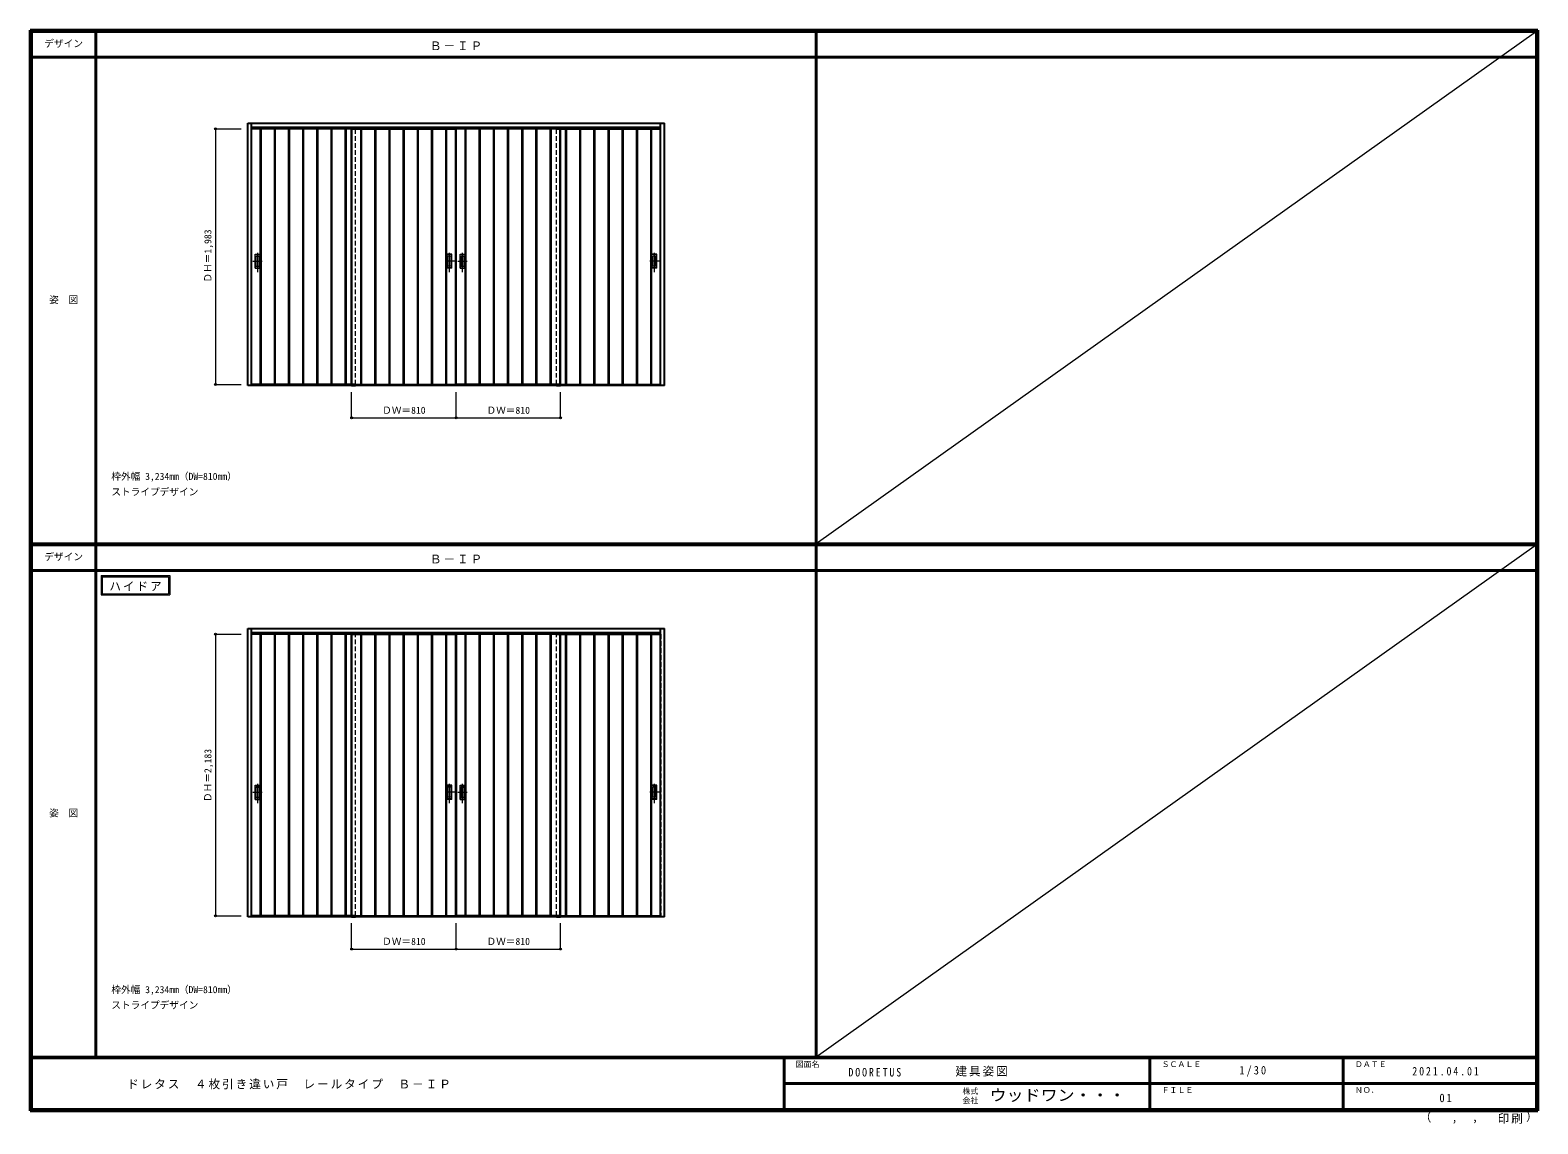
# Model space of a CAD drawing. Units: millimetres, scale not verified. Extents: x -6000 to 5700, y -4307 to 4175.
import ezdxf
from ezdxf.enums import TextEntityAlignment as Align

# ---------------------------------------------------------------- set-up
doc = ezdxf.new("R2010")
doc.units = ezdxf.units.MM
doc.header["$LTSCALE"] = 30
doc.header["$PDMODE"] = 32
doc.header["$PDSIZE"] = 15
doc.linetypes.add('CHAIN1', pattern=[8, 5, -1, 1, -1])
doc.linetypes.add('DASHED1', pattern=[1.8, 1.2, -0.6])
for name, color, linetype, lineweight in [('0-2_扉', 3, 'Continuous', 25), ('0-4_枠', 3, 'Continuous', 25), ('0-6_引手', 7, 'Continuous', 18), ('0-A_文字', 7, 'Continuous', 18), ('0-B_寸法', 7, 'Continuous', 9), ('F-1_枠', 6, 'Continuous', 40), ('F-A_文字', 7, 'Continuous', 18)]:
    doc.layers.add(name, color=color, linetype=linetype, lineweight=lineweight)
doc.styles.add('ＭＳ ゴシック', font='')
doc.styles.get('ＭＳ ゴシック').set_extended_font_data('MS Gothic')

msp = doc.modelspace()

# ---------------------------------------------------------------- linework, layer by layer
at = {"layer": '0-2_扉', "color": 4, "linetype": 'DASHED1', "lineweight": 9}
for p, q in [((-4285, 1426), (-4285, 3409)), ((-4282, 3409), (-4285, 3409)), ((-3475, 1426), (-3475, 3408.5)), ((-1915, 1426), (-1915, 3408.5)), ((-1108, 3409), (-1105, 3409)), ((-1105, 1426), (-1105, 3409)), ((-4282, 1426), (-4285, 1426)), ((-1108, 1426), (-1105, 1426)), ((-2695, -510.25), (-2695, -514.25)), ((-2695, -510.25), (-2695, -514.25))]:
    msp.add_line(p, q, dxfattribs=at)
at = {"layer": '0-2_扉'}
for p, q in [((-3475, 3409), (-4282, 3409)), ((-4212, 1426), (-4212, 3409)), ((-4208, 1426), (-4208, 3409)), ((-4102, 1426), (-4102, 3409)), ((-4098, 1426), (-4098, 3409)), ((-3992, 1426), (-3992, 3409)), ((-3988, 1426), (-3988, 3409)), ((-3882, 1426), (-3882, 3409)), ((-3878, 1426), (-3878, 3409)), ((-3772, 1426), (-3772, 3409)), ((-3768, 1426), (-3768, 3409)), ((-3662, 1426), (-3662, 3409)), ((-3658, 1426), (-3658, 3409)), ((-3552, 1426), (-3552, 3409)), ((-3548, 1426), (-3548, 3409)), ((-3505, 3409), (-2695, 3409)), ((-3505, 1426), (-3505, 3408.5)), ((-3503, 1426), (-3503, 3408.5)), ((-3432, 1426), (-3432, 3409)), ((-3428, 1426), (-3428, 3409)), ((-3322, 1426), (-3322, 3409)), ((-3318, 1426), (-3318, 3409)), ((-3212, 1426), (-3212, 3409)), ((-3208, 1426), (-3208, 3409)), ((-3102, 1426), (-3102, 3409)), ((-3098, 1426), (-3098, 3409)), ((-2992, 1426), (-2992, 3409)), ((-2988, 1426), (-2988, 3409)), ((-2882, 1426), (-2882, 3409)), ((-2878, 1426), (-2878, 3409)), ((-2772, 1426), (-2772, 3409)), ((-2768, 1426), (-2768, 3409)), ((-2697, 1426), (-2697, 3409)), ((-1885, 3409), (-2695, 3409)), ((-2693, 1426), (-2693, 3409)), ((-2622, 1426), (-2622, 3409)), ((-2618, 1426), (-2618, 3409)), ((-2512, 1426), (-2512, 3409)), ((-2508, 1426), (-2508, 3409)), ((-2402, 1426), (-2402, 3409)), ((-2398, 1426), (-2398, 3409)), ((-2292, 1426), (-2292, 3409)), ((-2288, 1426), (-2288, 3409)), ((-2182, 1426), (-2182, 3409)), ((-2178, 1426), (-2178, 3409)), ((-2072, 1426), (-2072, 3409)), ((-2068, 1426), (-2068, 3409)), ((-1962, 1426), (-1962, 3409)), ((-1958, 1426), (-1958, 3409)), ((-1915, 3409), (-1108, 3409)), ((-1887, 1426), (-1887, 3408.5)), ((-1885, 1426), (-1885, 3408.5)), ((-1842, 1426), (-1842, 3409)), ((-1838, 1426), (-1838, 3409)), ((-1732, 1426), (-1732, 3409)), ((-1728, 1426), (-1728, 3409)), ((-1622, 1426), (-1622, 3409)), ((-1618, 1426), (-1618, 3409)), ((-1512, 1426), (-1512, 3409)), ((-1508, 1426), (-1508, 3409)), ((-1402, 1426), (-1402, 3409)), ((-1398, 1426), (-1398, 3409)), ((-1292, 1426), (-1292, 3409)), ((-1288, 1426), (-1288, 3409)), ((-1182, 1426), (-1182, 3409)), ((-1178, 1426), (-1178, 3409)), ((-3475, 1426), (-4282, 1426)), ((-3505, 1418), (-3475, 1418)), ((-1885, 1426), (-2695, 1426)), ((-1915, 1426), (-1108, 1426)), ((-1915, 1418), (-1885, 1418)), ((-3475, -510.25), (-4282, -510.25)), ((-4212, -2693.25), (-4212, -510.25)), ((-4208, -2693.25), (-4208, -510.25)), ((-4102, -2693.25), (-4102, -510.25)), ((-4098, -2693.25), (-4098, -510.25)), ((-3992, -2693.25), (-3992, -510.25)), ((-3988, -2693.25), (-3988, -510.25)), ((-3882, -2693.25), (-3882, -510.25)), ((-3878, -2693.25), (-3878, -510.25)), ((-3772, -2693.25), (-3772, -510.25)), ((-3768, -2693.25), (-3768, -510.25)), ((-3662, -2693.25), (-3662, -510.25)), ((-3658, -2693.25), (-3658, -510.25)), ((-3552, -2693.25), (-3552, -510.25)), ((-3548, -2693.25), (-3548, -510.25)), ((-3505, -510.25), (-2695, -510.25)), ((-3505, -2693.25), (-3505, -510.25)), ((-3503, -2693.25), (-3503, -510.25)), ((-3432, -2693.25), (-3432, -510.25)), ((-3428, -2693.25), (-3428, -510.25)), ((-3322, -2693.25), (-3322, -510.25)), ((-3318, -2693.25), (-3318, -510.25)), ((-3212, -2693.25), (-3212, -510.25)), ((-3208, -2693.25), (-3208, -510.25)), ((-3102, -2693.25), (-3102, -510.25)), ((-3098, -2693.25), (-3098, -510.25)), ((-2992, -2693.25), (-2992, -510.25)), ((-2988, -2693.25), (-2988, -510.25)), ((-2882, -2693.25), (-2882, -510.25)), ((-2878, -2693.25), (-2878, -510.25)), ((-2772, -2693.25), (-2772, -510.25)), ((-2768, -2693.25), (-2768, -510.25)), ((-2697, -2693.25), (-2697, -510.25)), ((-2695, -510.25), (-2695, -2693.25)), ((-1885, -510.25), (-2695, -510.25)), ((-2695, -510.25), (-2695, -2693.25)), ((-2693, -2693.25), (-2693, -510.25)), ((-2622, -2693.25), (-2622, -510.25)), ((-2618, -2693.25), (-2618, -510.25)), ((-2512, -2693.25), (-2512, -510.25)), ((-2508, -2693.25), (-2508, -510.25)), ((-2402, -2693.25), (-2402, -510.25)), ((-2398, -2693.25), (-2398, -510.25)), ((-2292, -2693.25), (-2292, -510.25)), ((-2288, -2693.25), (-2288, -510.25)), ((-2182, -2693.25), (-2182, -510.25)), ((-2178, -2693.25), (-2178, -510.25)), ((-2072, -2693.25), (-2072, -510.25)), ((-2068, -2693.25), (-2068, -510.25)), ((-1962, -2693.25), (-1962, -510.25)), ((-1958, -2693.25), (-1958, -510.25)), ((-1915, -510.25), (-1108, -510.25)), ((-1887, -2693.25), (-1887, -510.25)), ((-1885, -2693.25), (-1885, -510.25)), ((-1842, -2693.25), (-1842, -510.25)), ((-1838, -2693.25), (-1838, -510.25)), ((-1732, -2693.25), (-1732, -510.25)), ((-1728, -2693.25), (-1728, -510.25)), ((-1622, -2693.25), (-1622, -510.25)), ((-1618, -2693.25), (-1618, -510.25)), ((-1512, -2693.25), (-1512, -510.25)), ((-1508, -2693.25), (-1508, -510.25)), ((-1402, -2693.25), (-1402, -510.25)), ((-1398, -2693.25), (-1398, -510.25)), ((-1292, -2693.25), (-1292, -510.25)), ((-1288, -2693.25), (-1288, -510.25)), ((-1182, -2693.25), (-1182, -510.25)), ((-1178, -2693.25), (-1178, -510.25)), ((-3475, -2693.25), (-4282, -2693.25)), ((-3505, -2693.25), (-2695, -2693.25)), ((-1885, -2693.25), (-2695, -2693.25)), ((-1915, -2693.25), (-1108, -2693.25))]:
    msp.add_line(p, q, dxfattribs=at)
at = {"layer": '0-2_扉', "color": 7, "lineweight": 18}
for p, q in [((-4210, 1426), (-4210, 3409)), ((-4100, 1426), (-4100, 3409)), ((-3990, 1426), (-3990, 3409)), ((-3880, 1426), (-3880, 3409)), ((-3770, 1426), (-3770, 3409)), ((-3660, 1426), (-3660, 3409)), ((-3550, 1426), (-3550, 3409)), ((-3430, 1426), (-3430, 3409)), ((-3320, 1426), (-3320, 3409)), ((-3210, 1426), (-3210, 3409)), ((-3100, 1426), (-3100, 3409)), ((-2990, 1426), (-2990, 3409)), ((-2880, 1426), (-2880, 3409)), ((-2770, 1426), (-2770, 3409)), ((-2620, 1426), (-2620, 3409)), ((-2510, 1426), (-2510, 3409)), ((-2400, 1426), (-2400, 3409)), ((-2290, 1426), (-2290, 3409)), ((-2180, 1426), (-2180, 3409)), ((-2070, 1426), (-2070, 3409)), ((-1960, 1426), (-1960, 3409)), ((-1840, 1426), (-1840, 3409)), ((-1730, 1426), (-1730, 3409)), ((-1620, 1426), (-1620, 3409)), ((-1510, 1426), (-1510, 3409)), ((-1400, 1426), (-1400, 3409)), ((-1290, 1426), (-1290, 3409)), ((-1180, 1426), (-1180, 3409)), ((-4210, -2693.25), (-4210, -510.25)), ((-4100, -2693.25), (-4100, -510.25)), ((-3990, -2693.25), (-3990, -510.25)), ((-3880, -2693.25), (-3880, -510.25)), ((-3770, -2693.25), (-3770, -510.25)), ((-3660, -2693.25), (-3660, -510.25)), ((-3550, -2693.25), (-3550, -510.25)), ((-3430, -2693.25), (-3430, -510.25)), ((-3320, -2693.25), (-3320, -510.25)), ((-3210, -2693.25), (-3210, -510.25)), ((-3100, -2693.25), (-3100, -510.25)), ((-2990, -2693.25), (-2990, -510.25)), ((-2880, -2693.25), (-2880, -510.25)), ((-2770, -2693.25), (-2770, -510.25)), ((-2620, -2693.25), (-2620, -510.25)), ((-2510, -2693.25), (-2510, -510.25)), ((-2400, -2693.25), (-2400, -510.25)), ((-2290, -2693.25), (-2290, -510.25)), ((-2180, -2693.25), (-2180, -510.25)), ((-2070, -2693.25), (-2070, -510.25)), ((-1960, -2693.25), (-1960, -510.25)), ((-1840, -2693.25), (-1840, -510.25)), ((-1730, -2693.25), (-1730, -510.25)), ((-1620, -2693.25), (-1620, -510.25)), ((-1510, -2693.25), (-1510, -510.25)), ((-1400, -2693.25), (-1400, -510.25)), ((-1290, -2693.25), (-1290, -510.25)), ((-1180, -2693.25), (-1180, -510.25))]:
    msp.add_line(p, q, dxfattribs=at)
at = {"layer": '0-2_扉'}
msp.add_lwpolyline([(-3505, 1426), (-2695, 1426), (-2695, 3409)], dxfattribs=at)
at = {"layer": '0-4_枠'}
for p, q in [((-4312, 1418), (-4312, 3453)), ((-4312, 3453), (-1078, 3453)), ((-4282, 1418), (-4282, 3453)), ((-4282, 3423), (-1108, 3423)), ((-1108, 1418), (-1108, 3453)), ((-1078, 1418), (-1078, 3453)), ((-4282, 1418), (-4312, 1418)), ((-1108, 1421), (-4282, 1421)), ((-1108, 1418), (-4282, 1418)), ((-1078, 1418), (-1108, 1418)), ((-4312, -2701.25), (-4312, -466.25)), ((-4312, -466.25), (-1078, -466.25)), ((-4282, -2701.25), (-4282, -466.25)), ((-1108, -2701.25), (-1108, -466.25)), ((-1078, -2701.25), (-1078, -466.25)), ((-4282, -496.25), (-1108, -496.25)), ((-4282, -2701.25), (-4312, -2701.25)), ((-1108, -2698.25), (-4282, -2698.25)), ((-1108, -2701.25), (-4282, -2701.25)), ((-3505, -2701.25), (-3475, -2701.25)), ((-1915, -2701.25), (-1885, -2701.25)), ((-1078, -2701.25), (-1108, -2701.25))]:
    msp.add_line(p, q, dxfattribs=at)
at = {"layer": '0-4_枠', "color": 4, "linetype": 'DASHED1', "lineweight": 9}
for p, q in [((-4285, -510.25), (-4285, -2693.25)), ((-4282, -510.25), (-4285, -510.25)), ((-3475, -2693.25), (-3475, -510.25)), ((-1915, -2693.25), (-1915, -510.25)), ((-1108, -510.25), (-1105, -510.25)), ((-1105, -510.25), (-1105, -2693.25)), ((-4282, -2693.25), (-4285, -2693.25)), ((-1108, -2693.25), (-1105, -2693.25))]:
    msp.add_line(p, q, dxfattribs=at)
at = {"layer": '0-6_引手', "linetype": 'CHAIN1'}
for p, q in [((-4234, 2298.27), (-4234, 2469.12)), ((-2746, 2298.27), (-2746, 2469.12)), ((-2644, 2298.27), (-2644, 2469.12)), ((-1156, 2298.27), (-1156, 2469.12)), ((-4272.07, 2383.5), (-4199.56, 2383.5)), ((-2707.93, 2383.5), (-2780.44, 2383.5)), ((-2682.07, 2383.5), (-2609.56, 2383.5)), ((-1117.93, 2383.5), (-1190.44, 2383.5)), ((-4272.07, -1735.75), (-4199.56, -1735.75)), ((-4234, -1820.98), (-4234, -1650.13)), ((-2707.93, -1735.75), (-2780.44, -1735.75)), ((-2746, -1820.98), (-2746, -1650.13)), ((-2682.07, -1735.75), (-2609.56, -1735.75)), ((-2644, -1820.98), (-2644, -1650.13)), ((-1117.93, -1735.75), (-1190.44, -1735.75)), ((-1156, -1820.98), (-1156, -1650.13))]:
    msp.add_line(p, q, dxfattribs=at)
at = {"layer": '0-6_引手'}
for p, q in [((-4253, 2438.5), (-4215, 2438.5)), ((-4253, 2328.5), (-4253, 2438.5)), ((-4246.5, 2422.5), (-4221.5, 2422.5)), ((-4246.5, 2344.5), (-4246.5, 2422.5)), ((-4246.5, 2344.5), (-4221.5, 2344.5)), ((-4221.5, 2344.5), (-4221.5, 2422.5)), ((-4215, 2328.5), (-4215, 2438.5)), ((-2727, 2438.5), (-2765, 2438.5)), ((-2765, 2328.5), (-2765, 2438.5)), ((-2733.5, 2422.5), (-2758.5, 2422.5)), ((-2758.5, 2344.5), (-2758.5, 2422.5)), ((-2733.5, 2344.5), (-2758.5, 2344.5)), ((-2733.5, 2344.5), (-2733.5, 2422.5)), ((-2727, 2328.5), (-2727, 2438.5)), ((-2663, 2438.5), (-2625, 2438.5)), ((-2663, 2328.5), (-2663, 2438.5)), ((-2656.5, 2422.5), (-2631.5, 2422.5)), ((-2656.5, 2344.5), (-2656.5, 2422.5)), ((-2656.5, 2344.5), (-2631.5, 2344.5)), ((-2631.5, 2344.5), (-2631.5, 2422.5)), ((-2625, 2328.5), (-2625, 2438.5)), ((-1137, 2438.5), (-1175, 2438.5)), ((-1175, 2328.5), (-1175, 2438.5)), ((-1143.5, 2422.5), (-1168.5, 2422.5)), ((-1168.5, 2344.5), (-1168.5, 2422.5)), ((-1143.5, 2344.5), (-1168.5, 2344.5)), ((-1143.5, 2344.5), (-1143.5, 2422.5)), ((-1137, 2328.5), (-1137, 2438.5)), ((-4253, 2328.5), (-4215, 2328.5)), ((-2727, 2328.5), (-2765, 2328.5)), ((-2663, 2328.5), (-2625, 2328.5)), ((-1137, 2328.5), (-1175, 2328.5)), ((-4253, -1680.75), (-4215, -1680.75)), ((-4253, -1790.75), (-4253, -1680.75)), ((-4246.5, -1696.75), (-4221.5, -1696.75)), ((-4246.5, -1774.75), (-4246.5, -1696.75)), ((-4221.5, -1774.75), (-4221.5, -1696.75)), ((-4215, -1790.75), (-4215, -1680.75)), ((-2727, -1680.75), (-2765, -1680.75)), ((-2765, -1790.75), (-2765, -1680.75)), ((-2733.5, -1696.75), (-2758.5, -1696.75)), ((-2758.5, -1774.75), (-2758.5, -1696.75)), ((-2733.5, -1774.75), (-2733.5, -1696.75)), ((-2727, -1790.75), (-2727, -1680.75)), ((-2663, -1680.75), (-2625, -1680.75)), ((-2663, -1790.75), (-2663, -1680.75)), ((-2656.5, -1696.75), (-2631.5, -1696.75)), ((-2656.5, -1774.75), (-2656.5, -1696.75)), ((-2631.5, -1774.75), (-2631.5, -1696.75)), ((-2625, -1790.75), (-2625, -1680.75)), ((-1137, -1680.75), (-1175, -1680.75)), ((-1175, -1790.75), (-1175, -1680.75)), ((-1143.5, -1696.75), (-1168.5, -1696.75)), ((-1168.5, -1774.75), (-1168.5, -1696.75)), ((-1143.5, -1774.75), (-1143.5, -1696.75)), ((-1137, -1790.75), (-1137, -1680.75)), ((-4253, -1790.75), (-4215, -1790.75)), ((-4246.5, -1774.75), (-4221.5, -1774.75)), ((-2727, -1790.75), (-2765, -1790.75)), ((-2733.5, -1774.75), (-2758.5, -1774.75)), ((-2663, -1790.75), (-2625, -1790.75)), ((-2656.5, -1774.75), (-2631.5, -1774.75)), ((-1137, -1790.75), (-1175, -1790.75)), ((-1143.5, -1774.75), (-1168.5, -1774.75))]:
    msp.add_line(p, q, dxfattribs=at)
at = {"layer": '0-6_引手', "linetype": 'DASHED1'}
for p, q in [((-4218, 2332.5), (-4218, 2434.5)), ((-2762, 2332.5), (-2762, 2434.5)), ((-2628, 2332.5), (-2628, 2434.5)), ((-1172, 2332.5), (-1172, 2434.5)), ((-4250, 2332.5), (-4218, 2332.5)), ((-2730, 2332.5), (-2762, 2332.5)), ((-2660, 2332.5), (-2628, 2332.5)), ((-1140, 2332.5), (-1172, 2332.5)), ((-4218, -1786.75), (-4218, -1684.75)), ((-2762, -1786.75), (-2762, -1684.75)), ((-2628, -1786.75), (-2628, -1684.75)), ((-1172, -1786.75), (-1172, -1684.75)), ((-4250, -1786.75), (-4218, -1786.75)), ((-2730, -1786.75), (-2762, -1786.75)), ((-2660, -1786.75), (-2628, -1786.75)), ((-1140, -1786.75), (-1172, -1786.75))]:
    msp.add_line(p, q, dxfattribs=at)
for points in [[(-4250, 2332.5), (-4250, 2434.5), (-4218, 2434.5)], [(-2730, 2332.5), (-2730, 2434.5), (-2762, 2434.5)], [(-2660, 2332.5), (-2660, 2434.5), (-2628, 2434.5)], [(-1140, 2332.5), (-1140, 2434.5), (-1172, 2434.5)], [(-4250, -1786.75), (-4250, -1684.75), (-4218, -1684.75)], [(-2730, -1786.75), (-2730, -1684.75), (-2762, -1684.75)], [(-2660, -1786.75), (-2660, -1684.75), (-2628, -1684.75)], [(-1140, -1786.75), (-1140, -1684.75), (-1172, -1684.75)]]:
    msp.add_lwpolyline(points, dxfattribs=at)
at = {"layer": '0-A_文字'}
for p, q in [((-5450, -55.5), (-5450, -205.5)), ((-5440, -65.5), (-4925.67, -65.5)), ((-4925.67, -65.5), (-4925.67, -195.5)), ((-5450, -205.5), (-4915.67, -205.5))]:
    msp.add_line(p, q, dxfattribs=at)
for points in [[(-5450, -55.5), (-4915.67, -55.5), (-4915.67, -205.5)], [(-5440, -65.5), (-5440, -195.5), (-4925.67, -195.5)]]:
    msp.add_lwpolyline(points, dxfattribs=at)
at = {"layer": '0-B_寸法', "color": 4}
for p, q in [((-4562, 3409), (-4362, 3409)), ((-4562, 3409), (-4562, 1426)), ((-4562, 1426), (-4362, 1426)), ((-3505, 1168), (-3505, 1368)), ((-2695, 1168), (-2695, 1368)), ((-1885, 1168), (-1885, 1368)), ((-3505, 1168), (-1885, 1168)), ((-4562, -510.25), (-4362, -510.25)), ((-4562, -510.25), (-4562, -2693.25)), ((-4562, -2693.25), (-4362, -2693.25)), ((-3505, -2951.25), (-3505, -2751.25)), ((-2695, -2951.25), (-2695, -2751.25)), ((-1885, -2951.25), (-1885, -2751.25)), ((-3505, -2951.25), (-1885, -2951.25))]:
    msp.add_line(p, q, dxfattribs=at)
at = {"layer": '0-B_寸法'}
for p in [(-4562, 3409), (-4562, 1426), (-3505, 1168), (-2695, 1168), (-1885, 1168), (-4562, -510.25), (-4562, -2693.25), (-3505, -2951.25), (-2695, -2951.25), (-1885, -2951.25)]:
    msp.add_point(p, dxfattribs=at)
at = {"layer": 'F-1_枠'}
for p, q in [((-6000, 4175), (5700, 4175)), ((-6000, 4175), (-6000, -4205)), ((-6000, 4170), (5700, 4170)), ((-6000, 4165), (5700, 4165)), ((-5995, 4175), (-5995, -4205)), ((-5990, 4175), (-5990, -4205)), ((-5490, 4175), (-5490, -3790)), ((100, -3790), (100, 4175)), ((5690, 4175), (5690, -4205)), ((5695, 4175), (5695, -4205)), ((5700, 4175), (5700, -4205)), ((-6000, 3965), (5700, 3965)), ((-6000, 190.5), (5700, 190.5)), ((-6000, 187.5), (5700, 187.5)), ((-6000, 184.5), (5700, 184.5)), ((-6000, -15.5), (5700, -15.5)), ((5700, -3790), (-6000, -3790)), ((5700, -3795), (-6000, -3795)), ((-150, -3795), (-150, -4195)), ((2690, -3795), (2690, -4195)), ((4190, -3795), (4190, -4195)), ((-150, -3995), (5690, -3995.01)), ((5700, -4195), (-6000, -4195)), ((5700, -4200), (-6000, -4200)), ((5700, -4205), (-6000, -4205))]:
    msp.add_line(p, q, dxfattribs=at)
at = {"layer": 'F-A_文字'}
for p, q in [((5690, 4165), (100, 190.5)), ((5690, 184.5), (100, -3790))]:
    msp.add_line(p, q, dxfattribs=at)

# ---------------------------------------------------------------- texts
at = {"layer": '0-A_文字', "style": 'ＭＳ ゴシック'}
for s, p in [('枠外幅 3,234mm（DW=810mm）', (-5370, 670.5)), ('ストライプデザイン', (-5370, 550.5)), ('枠外幅 3,234mm（DW=810mm）', (-5370, -3310)), ('ストライプデザイン', (-5370, -3430))]:
    msp.add_text(s, height=54.99, dxfattribs=at).set_placement(p, align=Align.BOTTOM_LEFT)
at = {"layer": '0-A_文字', "char_height": 65.98, "attachment_point": 7, "style": 'ＭＳ ゴシック'}
for s, insert in [('\\T1.17;Ｂ－ＩＰ', (-2897.5, 4020)), ('\\T1.17;Ｂ－ＩＰ', (-2897.5, 39.5)), ('\\T1.17;ハイドア', (-5385.34, -175.5))]:
    msp.add_mtext(s, dxfattribs=dict(at, insert=insert))
at = {"layer": '0-B_寸法', "style": 'ＭＳ ゴシック'}
for s, p in [('ＤＨ＝1,983', (-4577, 2217.25)), ('ＤＨ＝2,183', (-4577, -1811.25))]:
    msp.add_text(s, height=54.99, rotation=90, dxfattribs=at).set_placement(p, align=Align.BOTTOM_LEFT)
for p in [(-3268.75, 1183), (-2458.75, 1183), (-3268.75, -2936.25), (-2458.75, -2936.25)]:
    msp.add_text('ＤＷ＝810', height=54.99, dxfattribs=at).set_placement(p, align=Align.BOTTOM_LEFT)
at = {"layer": 'F-A_文字', "style": 'ＭＳ ゴシック'}
for s, height, p in [('デザイン', 54.99, (-5890, 4027.5)), ('姿\u3000図', 54.99, (-5852.5, 2040.25)), ('デザイン', 54.99, (-5890, 47)), ('姿\u3000図', 54.99, (-5852.5, -1940.25)), ('図面名', 43.99, (-60, -3880)), ('ＳＣＡＬＥ', 43.99, (2780, -3880)), ('ＤＡＴＥ', 43.99, (4280, -3880)), ('株式', 43.99, (1235, -4089)), ('ＦＩＬＥ', 43.99, (2780, -4080)), ('ＮＯ．', 43.99, (4280, -4080)), ('会社', 43.99, (1235, -4161)), ('（', 65.98, (4784.03, -4308.31)), ('）', 65.98, (5608.4, -4304.13)), (',', 65.98, (5031.28, -4308.31)), (',', 65.98, (5190.2, -4305.53))]:
    msp.add_text(s, height=height, dxfattribs=at).set_placement(p, align=Align.BOTTOM_LEFT)
at = {"layer": 'F-A_文字', "style": 'ＭＳ ゴシック', "width": 1.1}
msp.add_text('ウッドワン・・・', height=87.98, dxfattribs=at).set_placement((1445, -4155), align=Align.BOTTOM_LEFT)
at = {"layer": 'F-A_文字', "char_height": 65.98, "attachment_point": 7, "style": 'ＭＳ ゴシック'}
for s, insert in [('\\T1.17;建具姿図', (1180.42, -3940)), ('\\T1.38;\\W0.9;1/30', (3383.75, -3940)), ('\\T1.17;ドレタス\u3000４枚引き違い戸\u3000レールタイプ\u3000Ｂ－ＩＰ', (-5247.55, -4040)), ('\\T1.39;\\W0.85;DOORETUS', (350, -3940.79)), ('\\T1.39;\\W0.85;2021.04.01', (4726.25, -3932.5)), ('\\T1.36;\\W0.9;01', (4936.25, -4140)), ('\\T1.17;印刷', (5388.15, -4306.92))]:
    msp.add_mtext(s, dxfattribs=dict(at, insert=insert))

doc.saveas('drawing.dxf')
